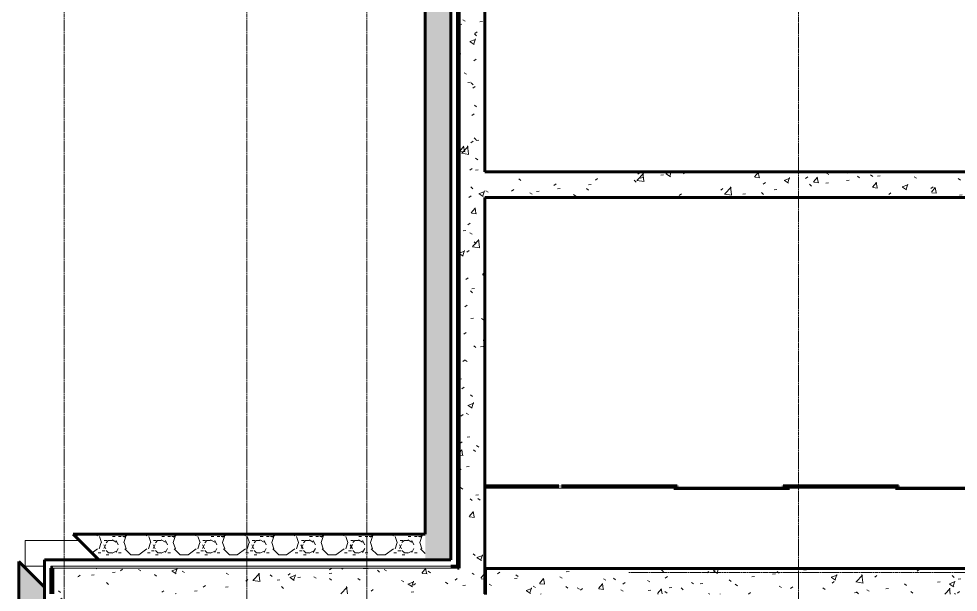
# Model space of a CAD drawing. Header units: inches. Extents: x -10318 to -7858, y -1627 to -453.
# Drawn here: x -9034.7 to -8742, y -810.4 to -631.6 of the extents above; entities that cross this region are included whole.
import ezdxf

# ---------------------------------------------------------------- set-up
doc = ezdxf.new("R2010")
doc.units = ezdxf.units.IN
doc.header["$MEASUREMENT"] = 0
doc.linetypes.add('Grid Line 1_2_', pattern=[0.875, 0.5, -0.125, 0.125, -0.125])
for name, color, linetype, lineweight in [('A-FLOR', 192, 'Continuous', 18), ('A-GENM', 13, 'Continuous', 9), ('A-WALL', 113, 'Continuous', 18), ('A-WALL-PATT', 111, 'Continuous', 60), ('S-FNDN', 32, 'Continuous', 18), ('S-GRID', 1, 'Continuous', 9)]:
    doc.layers.add(name, color=color, linetype=linetype, lineweight=lineweight)
pattern_1 = [(50, (950.84, 0), (18.362056, -1.606828), [1.92, -21.12]), (355, (950.84, 0), (-3.552257, 19.255874), [1.536, -16.896]), (100.451, (952.37, -0.134), (14.81021, 17.649286), [1.632, -17.949]), (46.184, (950.84, 5.12), (27.32125, -4.237615), [2.88, -31.68]), (96.636, (953.117, 4.767), (23.927535, 24.93717), [2.448, -26.924]), (351.184, (950.84, 5.12), (23.927645, 24.93743), [2.304, -25.344]), (21, (953.4, 3.84), (15.28081, -10.307465), [1.92, -21.12]), (326, (953.4, 3.84), (6.22856, 18.563735), [1.536, -16.896]), (71.451, (954.673, 2.981), (21.509846, 8.25628), [1.632, -17.949]), (37.5, (950.8396, 0), (0.3110953, 8.5225365), [0.8448, -15.846, 0.8448, -16.307, -16.96]), (37.5, (950.8396, 0), (0.3110953, 8.5225365), [-33.843, 0.8448, -16.115]), (7.5, (950.84, 0), (6.7346365, 10.097431), [0.8448, -8.934, 0.8448, -15.462, -6.464]), (7.5, (950.84, 0), (6.7346365, 10.097431), [-26.086, 0.8448, -5.619]), (327.5, (945.1306, 0), (13.6661073, -0.5771864), [0.8448, -5.555, 0.8448, -19.123, -26.496]), (327.5, (945.1306, 0), (13.6661073, -0.5771864), [-26.368, 0.8448, -25.651]), (317.5, (942.57, 0), (14.929853, 2.562859), [0.8448, -7.475, 0.8448, -12.416, -18.816]), (317.5, (942.57, 0), (14.929853, 2.562859), [-21.581, 0.8448, -17.971])]
pattern_2 = [(71.565, (950.8396, 3.84), (0.00033, 15.3601313), [2.024, -46.549]), (33.69, (951.48, 5.76), (1.8e-05, 15.359648), [2.308, -53.074]), (33.69, (966.84, 5.76), (1.8e-05, 15.359648), [2.308, -53.074]), (33.69, (982.2, 5.76), (1.8e-05, 15.359648), [2.308, -53.074]), (0, (953.4, 7.04), (0, 15.36), [2.56, -12.8]), (333.435, (955.96, 7.04), (-1.4e-05, 15.35955), [2.862, -31.484]), (333.435, (971.32, 7.04), (-1.4e-05, 15.359551), [2.862, -31.484]), (288.435, (958.5196, 5.76), (-0.00033, 15.3601313), [2.024, -46.549]), (288.435, (950.8396, 3.84), (-0.00033, 15.3601313), [2.024, -46.549]), (315, (951.48, 1.92), (0, 15.359774), [2.715, -19.007]), (0, (953.4, 0), (0, 15.36), [2.56, -12.8]), (36.87, (955.96, 0), (-2.7e-05, 15.36), [3.2, -73.6]), (36.87, (971.32, 0), (-2.7e-05, 15.36), [3.2, -73.6]), (36.87, (986.68, 0), (-2.7e-05, 15.36), [3.2, -73.6]), (36.87, (1002.04, 0), (-2.7e-05, 15.36), [3.2, -73.6]), (71.565, (958.5196, 1.92), (0.00033, 15.3601313), [2.024, -46.549]), (56.31, (957.8796, 9.6), (-1.8e-05, 15.3596484), [2.308, -53.074]), (56.31, (973.2396, 9.6), (-1.8e-05, 15.3596484), [2.308, -53.074]), (26.565, (959.16, 11.52), (1.4e-05, 15.35955), [1.431, -32.915]), (26.565, (974.52, 11.52), (1.4e-05, 15.359551), [1.431, -32.915]), (0, (960.44, 12.16), (0, 15.36), [1.28, -14.08]), (333.435, (961.72, 12.16), (-1.4e-05, 15.35955), [1.431, -32.915]), (333.435, (977.08, 12.16), (-1.4e-05, 15.359551), [1.431, -32.915]), (303.69, (962.9996, 11.52), (1.8e-05, 15.3596484), [2.308, -53.074]), (303.69, (978.3596, 11.52), (1.8e-05, 15.3596484), [2.308, -53.074]), (303.69, (957.8796, 9.6), (1.8e-05, 15.3596484), [2.308, -53.074]), (303.69, (973.2396, 9.6), (1.8e-05, 15.3596484), [2.308, -53.074]), (333.435, (959.16, 7.68), (-1.4e-05, 15.35955), [1.431, -32.915]), (333.435, (974.52, 7.68), (-1.4e-05, 15.359551), [1.431, -32.915]), (0, (960.44, 7.04), (0, 15.36), [1.28, -14.08]), (26.565, (961.72, 7.04), (1.4e-05, 15.35955), [1.431, -32.915]), (26.565, (977.08, 7.04), (1.4e-05, 15.359551), [1.431, -32.915]), (56.31, (962.9996, 7.68), (-1.8e-05, 15.3596484), [2.308, -53.074]), (56.31, (978.3596, 7.68), (-1.8e-05, 15.3596484), [2.308, -53.074]), (63.435, (950.8396, 11.52), (-1.37e-05, 15.359551), [1.431, -32.915]), (26.565, (951.48, 12.8), (1.4e-05, 15.35955), [1.431, -32.915]), (26.565, (966.84, 12.8), (1.4e-05, 15.359551), [1.431, -32.915]), (0, (952.76, 13.44), (0, 15.36), [1.28, -14.08]), (333.435, (954.04, 13.44), (-1.4e-05, 15.35955), [1.431, -32.915]), (333.435, (969.4, 13.44), (-1.4e-05, 15.359551), [1.431, -32.915]), (296.565, (955.3196, 12.8), (1.37e-05, 15.359551), [1.431, -32.915]), (296.565, (950.8396, 11.52), (1.37e-05, 15.359551), [1.431, -32.915]), (180, (954.04, 9.6), (-2e-15, -15.36), [1.28, -14.08]), (333.435, (951.48, 10.24), (-1.4e-05, 15.35955), [1.431, -32.915]), (333.435, (966.84, 10.24), (-1.4e-05, 15.359551), [1.431, -32.915]), (26.565, (954.04, 9.6), (1.4e-05, 15.35955), [1.431, -32.915]), (26.565, (969.4, 9.6), (1.4e-05, 15.359551), [1.431, -32.915]), (63.435, (955.3196, 10.24), (-1.37e-05, 15.359551), [1.431, -32.915]), (63.435, (960.4396, 2.56), (-1.37e-05, 15.359551), [1.431, -32.915]), (45, (961.08, 3.84), (0, 15.359774), [0.9051, -20.817]), (0, (961.72, 4.48), (0, 15.36), [1.28, -14.08]), (333.435, (963, 4.48), (-1.4e-05, 15.35955), [1.431, -32.915]), (333.435, (978.36, 4.48), (-1.4e-05, 15.359551), [1.431, -32.915]), (296.565, (964.2796, 3.84), (1.37e-05, 15.359551), [1.431, -32.915]), (296.565, (960.4396, 2.56), (1.37e-05, 15.359551), [1.431, -32.915]), (315, (961.08, 1.28), (0, 15.359774), [0.9051, -20.817]), (0, (961.72, 0.64), (0, 15.36), [1.28, -14.08]), (26.565, (963, 0.64), (1.4e-05, 15.35955), [1.431, -32.915]), (26.565, (978.36, 0.64), (1.4e-05, 15.359551), [1.431, -32.915]), (63.435, (964.2796, 1.28), (-1.37e-05, 15.359551), [1.431, -32.915]), (0, (960.44, 4.48), (0, 15.36), [0.8448, -14.515]), (0, (957.88, 7.68), (0, 15.36), [0.8448, -14.515]), (0, (955.32, 8.32), (0, 15.36), [0.8448, -14.515]), (0, (952.12, 8.32), (0, 15.36), [0.8448, -14.515]), (0, (955.96, 9.6), (0, 15.36), [0.8448, -14.515]), (0, (957.24, 10.88), (0, 15.36), [0.8448, -14.515]), (0, (957.88, 12.8), (0, 15.36), [0.8448, -14.515]), (0, (962.36, 13.44), (0, 15.36), [0.8448, -14.515]), (0, (965.56, 12.8), (0, 15.36), [0.8448, -14.515]), (0, (964.28, 7.68), (0, 15.36), [0.8448, -14.515]), (0, (964.92, 5.76), (0, 15.36), [0.8448, -14.515]), (0, (963, 5.76), (0, 15.36), [0.8448, -14.515]), (0, (959.8, 1.28), (0, 15.36), [0.8448, -14.515]), (0, (958.52, 0.64), (0, 15.36), [0.8448, -14.515]), (0, (961.08, 0), (0, 15.36), [0.8448, -14.515]), (0, (964.92, 0.64), (0, 15.36), [0.8448, -14.515]), (0, (950.84, 5.76), (0, 15.36), [0.8448, -14.515]), (0, (955.96, 13.44), (0, 15.36), [0.8448, -14.515])]

# ---------------------------------------------------------------- blocks, each defined once
blk = doc.blocks.new('French - French-7597478-4-Lower')
at = {"layer": 'A-GENM'}
for p, q in [((134.65, 4), (128.65, 4)), ((134.65, 4), (134.65, 0)), ((134.65, 0), (134.65, -4)), ((117.71, -4), (134.65, -4))]:
    blk.add_line(p, q, dxfattribs=at)
blk = doc.blocks.new('French - French-7597839-4-Lower')
at = {"layer": 'A-GENM'}
for p, q in [((0, 0), (0, 2)), ((0, -4), (0, 0)), ((0, -4), (0.51, -4))]:
    blk.add_line(p, q, dxfattribs=at)

msp = doc.modelspace()

# ---------------------------------------------------------------- hatches: boundary and pattern name
at = {"layer": 'A-WALL-PATT', "lineweight": 9}
h = msp.add_hatch(dxfattribs=at)
h.set_pattern_fill('FP_18', color=256, style=0, pattern_type=2)
h.set_pattern_definition(pattern_2)
h.paths.add_polyline_path([(-8900.0206, -800.2188), (-8900.0206, -558.0201), (-8908.0206, -558.0201), (-8908.0206, -800.2188)])
h = msp.add_hatch(dxfattribs=at)
h.set_pattern_fill('FP_16', color=256, style=0, pattern_type=2)
h.set_pattern_definition(pattern_1)
h.paths.add_polyline_path([(-8897.43, -802.8093), (-8889.43, -802.8093), (-8889.43, -560.6107), (-8897.43, -560.6107), (-8897.43, -801.3725)])
h = msp.add_hatch(dxfattribs=at)
h.set_pattern_fill('FP_16', color=256, style=0, pattern_type=2)
h.set_pattern_definition(pattern_1)
h.paths.add_polyline_path([(-8553.5104, -687.2982), (-8545.9166, -687.2982), (-8545.9166, -679.2982), (-8553.5104, -679.2982), (-8553.5104, -683.7132)])
h.paths.add_polyline_path([(-8586.0104, -687.2982), (-8586.0104, -679.2982), (-8889.43, -679.2982), (-8889.43, -687.2982), (-8586.086, -687.2982)])
h = msp.add_hatch(dxfattribs=at)
h.set_pattern_fill('FP_18', color=256, style=0, pattern_type=2)
h.set_pattern_definition(pattern_2)
h.paths.add_polyline_path([(-8908.8283, -800.2188), (-8908.0206, -800.2188), (-8908.0206, -792.2188), (-9017.7265, -792.2188), (-9009.7265, -800.2188), (-8927.2707, -800.2188)])
h = msp.add_hatch(dxfattribs=at)
h.set_pattern_fill('FP_18', color=256, style=0, pattern_type=2)
h.set_pattern_definition(pattern_2)
h.paths.add_polyline_path([(-9034.6696, -1156.8235), (-9026.6696, -1156.8235), (-9026.6696, -808.7316), (-9034.6696, -800.7316), (-9034.6696, -1154.3501)])
h = msp.add_hatch(dxfattribs=at)
h.set_pattern_fill('FP_16', color=256, style=0, pattern_type=2)
h.set_pattern_definition(pattern_1)
h.paths.add_polyline_path([(-9016.079, -1146.233), (-9016.079, -802.8093), (-9024.079, -802.8093), (-9024.079, -1146.233), (-9019.4828, -1146.233)])
h = msp.add_hatch(dxfattribs=at)
h.set_pattern_fill('FP_16', color=256, style=0, pattern_type=2)
h.set_pattern_definition(pattern_1)
h.paths.add_polyline_path([(-8890.3859, -810.8093), (-8889.43, -810.8093), (-8889.43, -802.8093), (-9016.079, -802.8093), (-9016.079, -810.8093), (-8908.8283, -810.8093)])
h = msp.add_hatch(dxfattribs=at)
h.set_pattern_fill('FP_16', color=256, style=0, pattern_type=2)
h.set_pattern_definition(pattern_1)
h.paths.add_polyline_path([(-8617.87, -810.9656), (-8617.87, -802.9656), (-8889.2455, -802.9656), (-8889.2455, -810.9656), (-8771.7832, -810.9656), (-8772.0163, -810.4656), (-8768.063, -810.4656), (-8768.063, -810.9656), (-8742.8465, -810.9656)])

# ---------------------------------------------------------------- linework, layer by layer
at = {"layer": 'A-FLOR'}
for p, q in [((-8830.5575, -777.9167), (-8889.43, -777.9167)), ((-8761.5575, -777.9167), (-8794.5575, -777.9167)), ((-8889.43, -802.9656), (-8889.2455, -802.9656))]:
    msp.add_line(p, q, dxfattribs=at)
at = {"layer": 'A-WALL', "lineweight": 60}
for p, q in [((-8908.0206, -550.0201), (-8908.0206, -792.2188)), ((-8900.0206, -558.0201), (-8900.0206, -800.2188)), ((-8898.0206, -560.0201), (-8898.0206, -802.2188)), ((-8866.43, -777.1667), (-8889.43, -777.1667)), ((-8889.43, -777.2917), (-8866.43, -777.2917)), ((-8866.43, -777.2917), (-8866.43, -777.1667)), ((-8829.5575, -777.1667), (-8865.5575, -777.1667)), ((-8865.5575, -777.1667), (-8865.5575, -777.2917)), ((-8865.5575, -777.2917), (-8829.5575, -777.2917)), ((-8794.5575, -777.9167), (-8830.5575, -777.9167)), ((-8830.5575, -777.9167), (-8830.5575, -778.0417)), ((-8830.5575, -778.0417), (-8794.5575, -778.0417)), ((-8829.5575, -777.2917), (-8829.5575, -777.1667)), ((-8760.5575, -777.1667), (-8796.5575, -777.1667)), ((-8796.5575, -777.1667), (-8796.5575, -777.2917)), ((-8796.5575, -777.2917), (-8760.5575, -777.2917)), ((-8794.5575, -778.0417), (-8794.5575, -777.9167)), ((-8725.5575, -777.9167), (-8761.5575, -777.9167)), ((-8761.5575, -777.9167), (-8761.5575, -778.0417)), ((-8761.5575, -778.0417), (-8725.5575, -778.0417)), ((-8760.5575, -777.2917), (-8760.5575, -777.1667)), ((-8908.0206, -792.2188), (-9017.7265, -792.2188)), ((-9017.7265, -792.2188), (-9009.7265, -800.2188)), ((-9034.6696, -800.7316), (-9034.6696, -1156.8235)), ((-9026.6696, -808.7316), (-9034.6696, -800.7316)), ((-9026.6696, -800.2188), (-8900.0206, -800.2188)), ((-9026.6696, -1148.8235), (-9026.6696, -800.2188)), ((-9024.6696, -802.8093), (-9024.079, -802.8093)), ((-9024.6696, -810.8093), (-9024.6696, -802.8093)), ((-8898.0206, -802.2188), (-8900.0206, -802.2188))]:
    msp.add_line(p, q, dxfattribs=at)
at = {"layer": 'A-WALL'}
for p, q in [((-8889.43, -777.1667), (-8889.43, -777.2917)), ((-8900.0206, -802.2188), (-9024.6696, -802.2188)), ((-9024.6696, -802.2188), (-9024.6696, -802.8093)), ((-8898.0206, -802.8093), (-9024.079, -802.8093))]:
    msp.add_line(p, q, dxfattribs=at)
at = {"layer": 'S-FNDN', "lineweight": 60}
for p, q in [((-8897.43, -560.6107), (-8897.43, -802.8093)), ((-8889.43, -679.2982), (-8889.43, -568.1107)), ((-8586.0104, -679.2982), (-8889.43, -679.2982)), ((-8889.43, -777.1667), (-8889.43, -687.2982)), ((-8889.43, -687.2982), (-8626.37, -687.2982)), ((-8889.43, -810.8093), (-8889.43, -777.2917)), ((-9024.079, -802.8093), (-9024.079, -810.8093)), ((-8897.43, -802.8093), (-8898.0206, -802.8093)), ((-8625.87, -802.9656), (-8889.2455, -802.9656)), ((-8889.2455, -802.9656), (-8889.2455, -811.0906))]:
    msp.add_line(p, q, dxfattribs=at)
at = {"layer": 'S-GRID', "linetype": 'Grid Line 1_2_'}
for p, q in [((-9020.579, -1073.5892), (-9020.579, -484.7608)), ((-8963.579, -1073.5892), (-8963.579, -484.7608)), ((-8926.2818, -1073.5892), (-8926.2818, -484.7608)), ((-8791.7604, -1228.4196), (-8791.7604, -484.7608)), ((-8844.6566, -804.2017), (-8203.907, -804.2017))]:
    msp.add_line(p, q, dxfattribs=at)

# ---------------------------------------------------------------- block references
at = {"layer": 'A-GENM'}
for name, p, rotation in [('French - French-7597478-4-Lower', (-8898.0206, -798.2188), 180), ('French - French-7597839-4-Lower', (-9028.6696, -802.2188), 270)]:
    msp.add_blockref(name, p, dxfattribs=dict(at, rotation=rotation))

doc.saveas('drawing.dxf')
